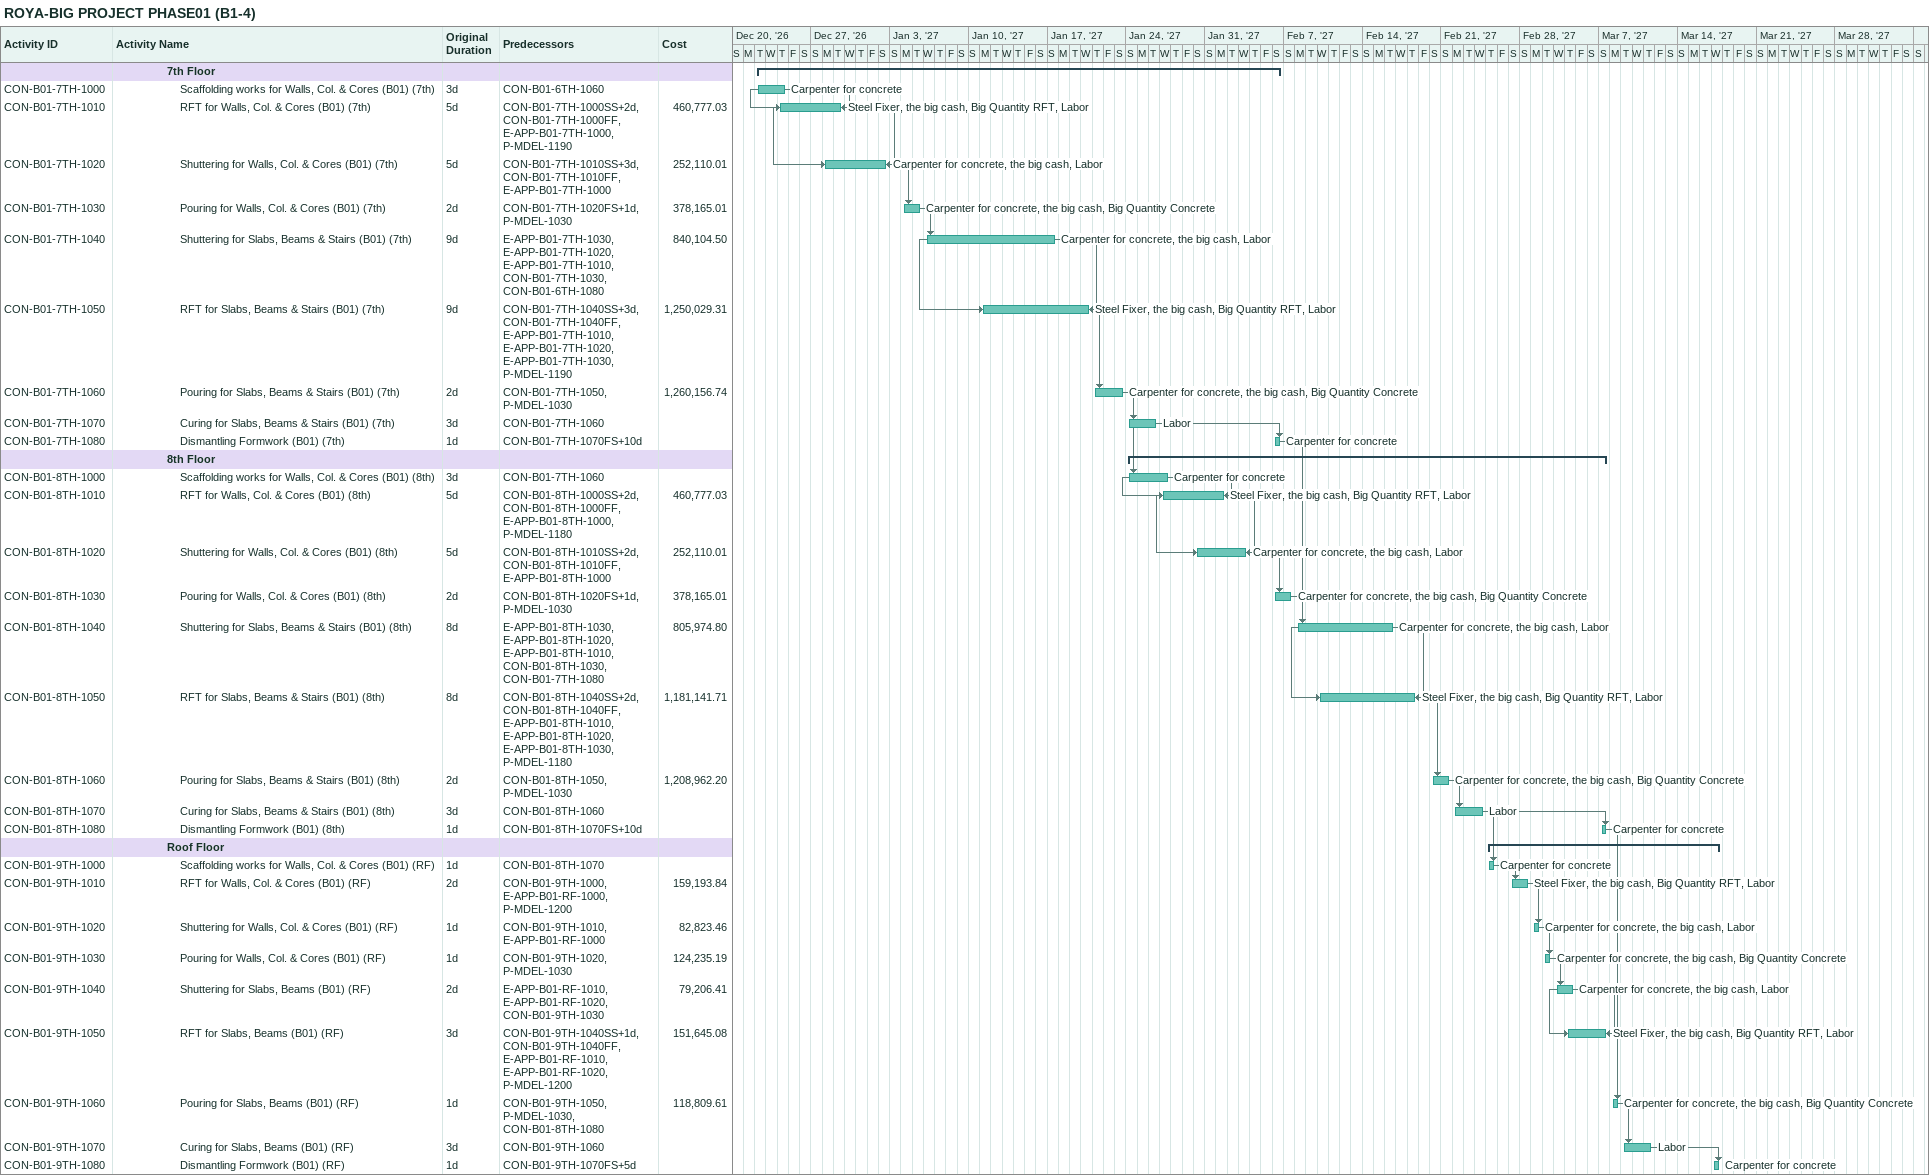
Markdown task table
ROYA-BIG PROJECT PHASE01 (B1-4)

| ID | Level | Task | Original duration | Start | Finish | Predecessors | Resources | Cost |
|---|---|---|---|---|---|---|---|---|
|  | 5 | **7th Floor** |  | 2026-12-22 | 2027-02-06 |  |  |  |
| CON-B01-7TH-1000 | 6 | Scaffolding works for Walls, Col. & Cores (B01) (7th) | 3d | 2026-12-22 | 2026-12-24 | CON-B01-6TH-1060 | Carpenter for concrete |  |
| CON-B01-7TH-1010 | 6 | RFT for Walls, Col. & Cores (B01) (7th) | 5d | 2026-12-24 | 2026-12-29 | CON-B01-7TH-1000SS+2d, CON-B01-7TH-1000FF, E-APP-B01-7TH-1000, P-MDEL-1190 | Steel Fixer, the big cash, Big Quantity RFT, Labor | 460777.03 |
| CON-B01-7TH-1020 | 6 | Shuttering for Walls, Col. & Cores (B01) (7th) | 5d | 2026-12-28 | 2027-01-02 | CON-B01-7TH-1010SS+3d, CON-B01-7TH-1010FF, E-APP-B01-7TH-1000 | Carpenter for concrete, the big cash, Labor | 252110.01 |
| CON-B01-7TH-1030 | 6 | Pouring for Walls, Col. & Cores (B01) (7th) | 2d | 2027-01-04 | 2027-01-05 | CON-B01-7TH-1020FS+1d, P-MDEL-1030 | Carpenter for concrete, the big cash, Big Quantity Concrete | 378165.01 |
| CON-B01-7TH-1040 | 6 | Shuttering for Slabs, Beams & Stairs (B01) (7th) | 9d | 2027-01-06 | 2027-01-17 | E-APP-B01-7TH-1030, E-APP-B01-7TH-1020, E-APP-B01-7TH-1010, CON-B01-7TH-1030, CON-B01-6TH-1080 | Carpenter for concrete, the big cash, Labor | 840104.50 |
| CON-B01-7TH-1050 | 6 | RFT for Slabs, Beams & Stairs (B01) (7th) | 9d | 2027-01-11 | 2027-01-20 | CON-B01-7TH-1040SS+3d, CON-B01-7TH-1040FF, E-APP-B01-7TH-1010, E-APP-B01-7TH-1020, E-APP-B01-7TH-1030, P-MDEL-1190 | Steel Fixer, the big cash, Big Quantity RFT, Labor | 1250029.31 |
| CON-B01-7TH-1060 | 6 | Pouring for Slabs, Beams & Stairs (B01) (7th) | 2d | 2027-01-21 | 2027-01-23 | CON-B01-7TH-1050, P-MDEL-1030 | Carpenter for concrete, the big cash, Big Quantity Concrete | 1260156.74 |
| CON-B01-7TH-1070 | 6 | Curing for Slabs, Beams & Stairs (B01) (7th) | 3d | 2027-01-24 | 2027-01-26 | CON-B01-7TH-1060 | Labor |  |
| CON-B01-7TH-1080 | 6 | Dismantling Formwork (B01) (7th) | 1d | 2027-02-06 | 2027-02-06 | CON-B01-7TH-1070FS+10d | Carpenter for concrete |  |
|  | 5 | **8th Floor** |  | 2027-01-24 | 2027-03-07 |  |  |  |
| CON-B01-8TH-1000 | 6 | Scaffolding works for Walls, Col. & Cores (B01) (8th) | 3d | 2027-01-24 | 2027-01-27 | CON-B01-7TH-1060 | Carpenter for concrete |  |
| CON-B01-8TH-1010 | 6 | RFT for Walls, Col. & Cores (B01) (8th) | 5d | 2027-01-27 | 2027-02-01 | CON-B01-8TH-1000SS+2d, CON-B01-8TH-1000FF, E-APP-B01-8TH-1000, P-MDEL-1180 | Steel Fixer, the big cash, Big Quantity RFT, Labor | 460777.03 |
| CON-B01-8TH-1020 | 6 | Shuttering for Walls, Col. & Cores (B01) (8th) | 5d | 2027-01-30 | 2027-02-03 | CON-B01-8TH-1010SS+2d, CON-B01-8TH-1010FF, E-APP-B01-8TH-1000 | Carpenter for concrete, the big cash, Labor | 252110.01 |
| CON-B01-8TH-1030 | 6 | Pouring for Walls, Col. & Cores (B01) (8th) | 2d | 2027-02-06 | 2027-02-07 | CON-B01-8TH-1020FS+1d, P-MDEL-1030 | Carpenter for concrete, the big cash, Big Quantity Concrete | 378165.01 |
| CON-B01-8TH-1040 | 6 | Shuttering for Slabs, Beams & Stairs (B01) (8th) | 8d | 2027-02-08 | 2027-02-16 | E-APP-B01-8TH-1030, E-APP-B01-8TH-1020, E-APP-B01-8TH-1010, CON-B01-8TH-1030, CON-B01-7TH-1080 | Carpenter for concrete, the big cash, Labor | 805974.80 |
| CON-B01-8TH-1050 | 6 | RFT for Slabs, Beams & Stairs (B01) (8th) | 8d | 2027-02-10 | 2027-02-18 | CON-B01-8TH-1040SS+2d, CON-B01-8TH-1040FF, E-APP-B01-8TH-1010, E-APP-B01-8TH-1020, E-APP-B01-8TH-1030, P-MDEL-1180 | Steel Fixer, the big cash, Big Quantity RFT, Labor | 1181141.71 |
| CON-B01-8TH-1060 | 6 | Pouring for Slabs, Beams & Stairs (B01) (8th) | 2d | 2027-02-20 | 2027-02-21 | CON-B01-8TH-1050, P-MDEL-1030 | Carpenter for concrete, the big cash, Big Quantity Concrete | 1208962.20 |
| CON-B01-8TH-1070 | 6 | Curing for Slabs, Beams & Stairs (B01) (8th) | 3d | 2027-02-22 | 2027-02-24 | CON-B01-8TH-1060 | Labor |  |
| CON-B01-8TH-1080 | 6 | Dismantling Formwork (B01) (8th) | 1d | 2027-03-07 | 2027-03-07 | CON-B01-8TH-1070FS+10d | Carpenter for concrete |  |
|  | 5 | **Roof Floor** |  | 2027-02-25 | 2027-03-17 |  |  |  |
| CON-B01-9TH-1000 | 6 | Scaffolding works for Walls, Col. & Cores (B01) (RF) | 1d | 2027-02-25 | 2027-02-25 | CON-B01-8TH-1070 | Carpenter for concrete |  |
| CON-B01-9TH-1010 | 6 | RFT for Walls, Col. & Cores (B01) (RF) | 2d | 2027-02-27 | 2027-02-28 | CON-B01-9TH-1000, E-APP-B01-RF-1000, P-MDEL-1200 | Steel Fixer, the big cash, Big Quantity RFT, Labor | 159193.84 |
| CON-B01-9TH-1020 | 6 | Shuttering for Walls, Col. & Cores (B01) (RF) | 1d | 2027-03-01 | 2027-03-01 | CON-B01-9TH-1010, E-APP-B01-RF-1000 | Carpenter for concrete, the big cash, Labor | 82823.46 |
| CON-B01-9TH-1030 | 6 | Pouring for Walls, Col. & Cores (B01) (RF) | 1d | 2027-03-02 | 2027-03-02 | CON-B01-9TH-1020, P-MDEL-1030 | Carpenter for concrete, the big cash, Big Quantity Concrete | 124235.19 |
| CON-B01-9TH-1040 | 6 | Shuttering for Slabs, Beams (B01) (RF) | 2d | 2027-03-03 | 2027-03-04 | E-APP-B01-RF-1010, E-APP-B01-RF-1020, CON-B01-9TH-1030 | Carpenter for concrete, the big cash, Labor | 79206.41 |
| CON-B01-9TH-1050 | 6 | RFT for Slabs, Beams (B01) (RF) | 3d | 2027-03-04 | 2027-03-07 | CON-B01-9TH-1040SS+1d, CON-B01-9TH-1040FF, E-APP-B01-RF-1010, E-APP-B01-RF-1020, P-MDEL-1200 | Steel Fixer, the big cash, Big Quantity RFT, Labor | 151645.08 |
| CON-B01-9TH-1060 | 6 | Pouring for Slabs, Beams (B01) (RF) | 1d | 2027-03-08 | 2027-03-08 | CON-B01-9TH-1050, P-MDEL-1030, CON-B01-8TH-1080 | Carpenter for concrete, the big cash, Big Quantity Concrete | 118809.61 |
| CON-B01-9TH-1070 | 6 | Curing for Slabs, Beams (B01) (RF) | 3d | 2027-03-09 | 2027-03-11 | CON-B01-9TH-1060 | Labor |  |
| CON-B01-9TH-1080 | 6 | Dismantling Formwork (B01) (RF) | 1d | 2027-03-17 | 2027-03-17 | CON-B01-9TH-1070FS+5d | Carpenter for concrete |  |
